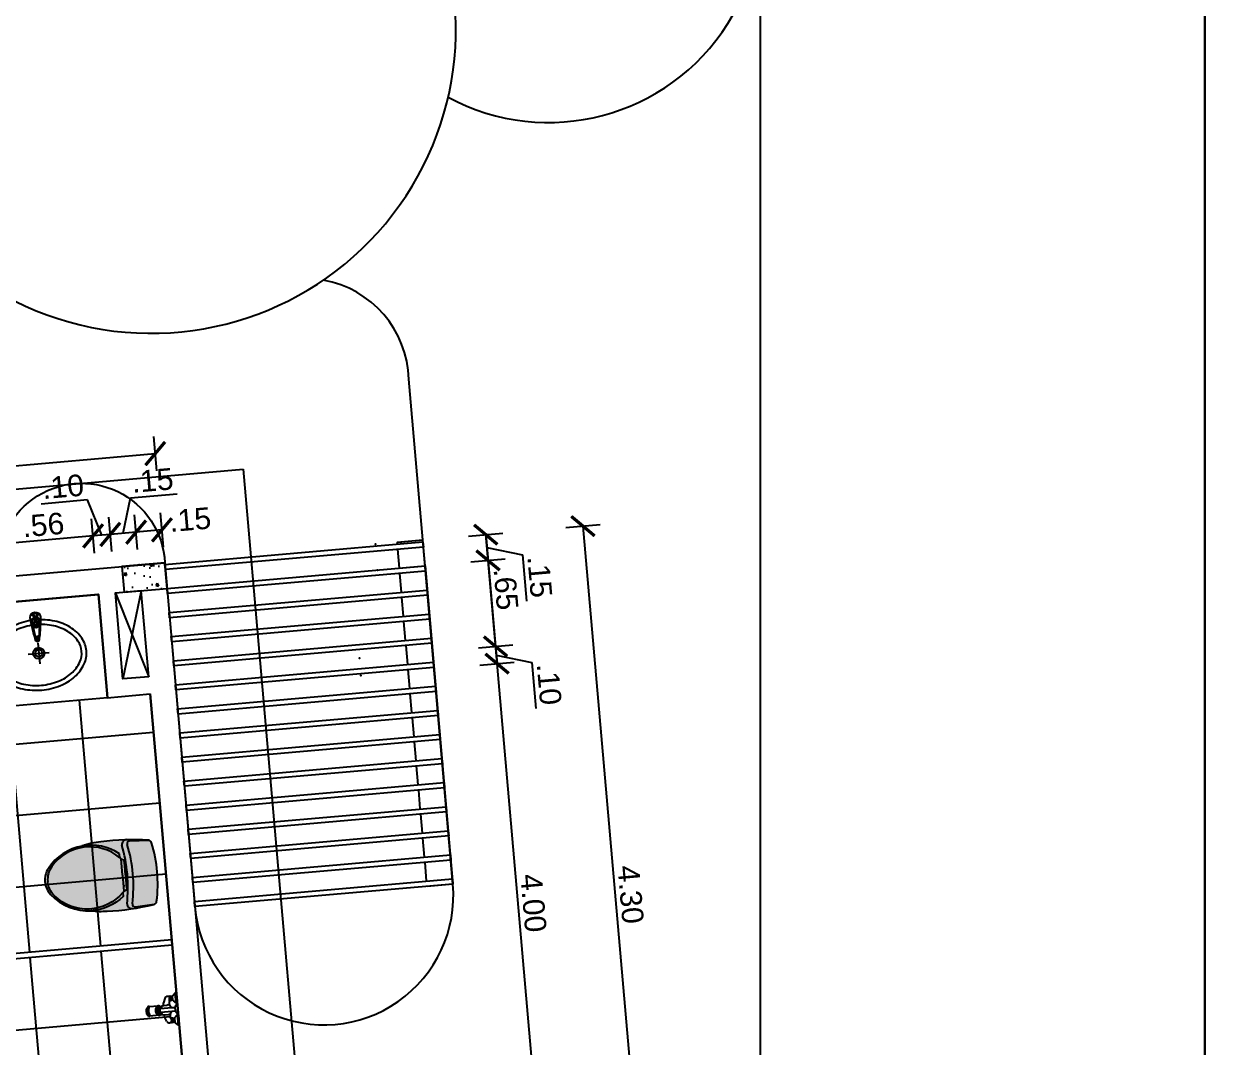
# Model space of a CAD drawing. Header units: metres. Extents: x 97 to 197, y 104 to 205.
# Drawn here: x 129.81 to 136.82, y 117.31 to 123.23 of the extents above; entities that cross this region are included whole.
import ezdxf
from ezdxf.enums import TextEntityAlignment as Align

# ---------------------------------------------------------------- set-up
doc = ezdxf.new("R2010")
doc.units = ezdxf.units.M
doc.linetypes.add('ACAD_ISO12W100', pattern=[21, 12, -3, 0, -3, 0, -3])
doc.layers.get('0').update_dxf_attribs({"plot": 0})
doc.layers.add('00-AUX2', color=30, linetype='Continuous', plot=False)
doc.layers.add('01-Defpoints', color=7, linetype='Continuous', plot=False)
for name, color, linetype in [('1-ALV_CORTE', 5, 'Continuous'), ('10-PROJ_SUP', 2, 'ACAD_ISO12W100'), ('11-ESQ_CORTE', 3, 'Continuous'), ('13-EST_PILARES', 6, 'Continuous'), ('15-COTAS', 14, 'Continuous'), ('18-HATCH', 1, 'Continuous'), ('3-LAYOUT', 2, 'Continuous'), ('4-SANIT.', 2, 'Continuous'), ('5-PISO', 1, 'Continuous'), ('7-PISO_INF', 253, 'Continuous')]:
    doc.layers.add(name, color=color, linetype=linetype)
doc.styles.get("Standard").update_dxf_attribs({"font": 'arial.ttf', "height": 2.5})
doc.dimstyles.new('COTA ANOTATIVA', dxfattribs={"dimtxt": 2.5, "dimasz": 2.5, "dimexe": 2, "dimexo": 1, "dimgap": 0.5, "dimtad": 1, "dimzin": 4, "dimdsep": 46, "dimtxsty": 'Standard', "dimblk": 'ARCHTICK', "dimcen": 1, "dimclrd": 256, "dimclre": 256, "dimclrt": 256, "dimazin": 0, "dimtfac": 1, "dimtofl": 0, "dimtmove": 1, "dimatfit": 3, "dimldrblk": 'DOT', "dimfxl": 2, "dimfxlon": 1, "dimtolj": 1, "dimtzin": 0, "dimarcsym": 0})

# ---------------------------------------------------------------- blocks, each defined once
blk = doc.blocks.new('C110P')
at = {"layer": '4-SANIT.', "true_color": 0xffffff}
h = blk.add_hatch(color=7, dxfattribs=at)
h.dxf.hatch_style = 1
h.paths.add_polyline_path([(-0.1707, -0.0181, 0.308729), (-0.1862, -0.0345, 0.053014), (-0.2014, -0.3092, 0.066319), (-0.1867, -0.4196, 0.205553), (-0.0744, -0.6264, 0.16845), (0.0018, -0.6528, 0.16845), (0.0779, -0.6264, 0.222238), (0.1914, -0.4006, 0.054676), (0.2014, -0.3092, 0.053014), (0.1862, -0.0345, 0.308729), (0.1707, -0.0181, 0.053002), (0, 0, 0.053002)])
at = {"layer": '4-SANIT.', "color": 18, "true_color": 0x000000}
for p, q in [((-0.1921, -0.1421), (-0.1862, -0.0345)), ((0.1909, -0.1421), (0.185, -0.0345)), ((-0.0933, -0.2014), (-0.0842, -0.1846)), ((-0.0842, -0.1846), (-0.0842, -0.1774)), ((-0.0514, -0.1846), (-0.0842, -0.1846)), ((-0.0514, -0.1749), (-0.0514, -0.1846)), ((0.0011, -0.1846), (-0.0514, -0.1846)), ((0.0011, -0.1846), (0.0537, -0.1846)), ((0.0537, -0.1751), (0.0537, -0.1846)), ((0.0537, -0.1846), (0.0865, -0.1846)), ((0.0865, -0.1846), (0.0865, -0.1778)), ((0.0956, -0.2014), (0.0865, -0.1846))]:
    blk.add_line(p, q, dxfattribs=at)
at = {"layer": '4-SANIT.'}
blk.add_lwpolyline([(0, 0, 0.053002), (-0.1707, -0.0181, 0.308729), (-0.1862, -0.0345, 0.053014), (-0.2014, -0.3092, 0.066319), (-0.1867, -0.4196, 0.205553), (-0.0744, -0.6264, 0.16845), (0.0018, -0.6528, 0.16845), (0.0779, -0.6264, 0.222238), (0.1914, -0.4006, 0.054676), (0.2014, -0.3092, 0.053014), (0.1862, -0.0345, 0.308729), (0.1707, -0.0181, 0.053002)], format="xyb", close=True, dxfattribs=at)
at = {"layer": '4-SANIT.', "color": 18, "true_color": 0x000000}
for points in [[(-0.123, -0.2082, 0.194406), (-0.1873, -0.4223, 0.16845)], [(-0.1003, -0.2082, 0.434217), (-0.0842, -0.6054, 0.182634), (0.0011, -0.6365, 2.693815)], [(-0.1003, -0.2082), (-0.123, -0.2082, 0.416606)], [(-0.0933, -0.2014, 0.008985), (-0.1003, -0.2082, 0.182634)], [(0.0011, -0.2014), (-0.0933, -0.2014, 0.008985)], [(0.0011, -0.2014), (0.0956, -0.2014, -0.444938)], [(0.1026, -0.2082, -0.434217), (0.0865, -0.6054, -0.182634), (0.0011, -0.6365, -2.693815)], [(0.0956, -0.2014, -0.008985), (0.1026, -0.2082, -0.182634)], [(0.1026, -0.2082), (0.1253, -0.2082, -0.416606)], [(0.1253, -0.2082, -0.177898), (0.1908, -0.4033, -0.16845)]]:
    blk.add_lwpolyline(points, format="xyb", dxfattribs=at)
for centre, radius, start, end in [((-0.1708, -0.1603), 0.03, 176.13271, 270), ((-0.1762, -0.1439), 0.016, 173.70924, 282.08846), ((-0.0006, -0.9638), 0.8225, 90, 102.08846), ((-0.0006, -1.0484), 0.875, 90, 101.26222), ((-0.0006, -0.9638), 0.8225, 77.91154, 90), ((-0.0006, -1.0484), 0.875, 78.73778, 90), ((0.1696, -0.1603), 0.03, 270, 3.86729), ((0.175, -0.1439), 0.016, 257.91154, 6.29076)]:
    blk.add_arc(centre, radius, start, end, dxfattribs=at)
at = {"layer": '4-SANIT.', "color": 18, "linetype": 'ByBlock', "true_color": 0x000000}
blk.add_point((0.0644, -0.1979), dxfattribs=at)
at = {"layer": '4-SANIT.', "flags": 3}
blk.add_attdef('SERIAL', text='', height=0.0233, dxfattribs=at).set_placement((0.0184, -0.3513), align=Align.TOP_CENTER)
blk = doc.blocks.new('basin')
at = {"layer": '4-SANIT.'}
for p, q in [((-0.0609, 0), (0.0609, 0)), ((0, 0.0609), (0, -0.0609))]:
    blk.add_line(p, q, dxfattribs=at)
at = {"layer": '4-SANIT.', "color": 7}
for points in [[(-0.0133, 0.0854), (-0.0153, 0.0974, -0.090943), (-0.0173, 0.1037), (-0.0233, 0.1453), (-0.0283, 0.1783), (-0.0315, 0.2097, -0.413838), (-0.0013, 0.2392, -0.413838), (0.0289, 0.2097), (0.0257, 0.1783), (0.0207, 0.1453), (0.0147, 0.1037, -0.090943), (0.0127, 0.0974), (0.0107, 0.0854, -0.482882)], [(0.0257, 0.1783, 0.462811), (-0.0013, 0.2093, 0.462811), (-0.0283, 0.1783)], [(-0.0153, 0.0974, 0.245866), (-0.0013, 0.0877, 0.245866), (0.0127, 0.0974)], [(0.0107, 0.0854), (0.0097, 0.0779, -0.409667), (-0.0013, 0.0679, -0.409667), (-0.0123, 0.0779), (-0.0133, 0.0854)]]:
    blk.add_lwpolyline(points, format="xyb", dxfattribs=at)
at = {"layer": '4-SANIT.'}
blk.add_lwpolyline([(-0.0013, 0.1938, 0.073945), (-0.1109, 0.1775, 0.084725), (-0.1975, 0.1341, 0.106354), (-0.2592, 0.0645, 0.12912), (-0.2788, -0.01, 0.12912), (-0.2592, -0.0844, 0.106354), (-0.1975, -0.154, 0.084725), (-0.1109, -0.1974, 0.073945), (-0.0013, -0.2137, 0.073945), (0.1083, -0.1974, 0.084725), (0.1949, -0.154, 0.106354), (0.2566, -0.0844, 0.12912), (0.2762, -0.01, 0.12912), (0.2566, 0.0645, 0.106354), (0.1949, 0.1341, 0.084725), (0.1083, 0.1775, 0.073945)], format="xyb", close=True, dxfattribs=at)
at = {"layer": '4-SANIT.', "color": 7}
blk.add_lwpolyline([(-0.0013, 0.1659, 0.073945), (-0.1028, 0.1508, 0.084725), (-0.181, 0.1116, 0.106354), (-0.2349, 0.0508, 0.12912), (-0.2509, -0.01, 0.12912), (-0.2349, -0.0707, 0.106354), (-0.181, -0.1315, 0.084725), (-0.1028, -0.1707, 0.073945), (-0.0013, -0.1858, 0.073945), (0.1002, -0.1707, 0.084725), (0.1784, -0.1315, 0.106354), (0.2323, -0.0707, 0.12912), (0.2483, -0.01, 0.12912), (0.2323, 0.0508, 0.106354), (0.1784, 0.1116, 0.084725), (0.1002, 0.1508, 0.073945)], format="xyb", close=True, dxfattribs=at)
at = {"layer": '4-SANIT.'}
for points in [[(-0.0233, 0.1803, -0.414214), (-0.0013, 0.2013, -0.685598)], [(-0.0233, 0.1803), (-0.0133, 0.1067, 0.389882), (-0.0013, 0.0967, 1.391857)], [(0.0207, 0.1803, 0.414214), (-0.0013, 0.2013, 0.685598)], [(0.0207, 0.1803), (0.0107, 0.1067, -0.389882), (-0.0013, 0.0967, -1.391857)], [(0.0107, 0.0854, -0.389882), (-0.0013, 0.0754, -0.230616), (-0.0106, 0.0794, -0.146126), (-0.0133, 0.0854)]]:
    blk.add_lwpolyline(points, format="xyb", dxfattribs=at)
for centre, radius in [((-0.0013, 0.2238), 0.0143), ((-0.0013, 0.2238), 0.0089), ((-0.0013, 0.1673), 0.019), ((-0.0013, 0.1673), 0.012), ((0, 0), 0.0327), ((0, 0), 0.0212)]:
    blk.add_circle(centre, radius, dxfattribs=at)
blk = doc.blocks.new('TS331AP')
at = {"layer": '4-SANIT.'}
for p, q in [((-0.0931, 0), (-0.0931, -0.0061)), ((-0.0338, 0), (-0.0931, 0)), ((0.0261, 0), (-0.0261, 0)), ((0.0338, 0), (0.0931, 0)), ((0.0931, 0), (0.0931, -0.0061)), ((-0.034, -0.0068), (-0.0929, -0.0068)), ((-0.0926, -0.0073), (-0.0775, -0.0232)), ((-0.077, -0.0436), (-0.0713, -0.0436)), ((-0.0753, -0.033), (-0.0766, -0.0337)), ((-0.0766, -0.0337), (-0.0766, -0.0424)), ((-0.0753, -0.0432), (-0.0766, -0.0424)), ((-0.0746, -0.0237), (-0.0763, -0.0237)), ((-0.0746, -0.033), (-0.0753, -0.033)), ((-0.0713, -0.0432), (-0.0753, -0.0432)), ((-0.0746, -0.0237), (-0.0746, -0.033)), ((-0.0737, -0.0237), (-0.0737, -0.033)), ((-0.0556, -0.0432), (-0.0713, -0.0432)), ((-0.0713, -0.0432), (-0.0713, -0.0436)), ((-0.0707, -0.0337), (-0.0707, -0.0424)), ((-0.0707, -0.0337), (-0.0685, -0.0337)), ((-0.0707, -0.0424), (-0.0685, -0.0424)), ((-0.0685, -0.0337), (-0.0685, -0.0424)), ((-0.067, -0.0692), (-0.0423, -0.0803)), ((-0.0584, -0.0337), (-0.0584, -0.0424)), ((-0.0584, -0.0337), (-0.0563, -0.0337)), ((-0.0584, -0.0424), (-0.0563, -0.0424)), ((-0.0563, -0.0337), (-0.0563, -0.0424)), ((-0.0556, -0.0432), (-0.0556, -0.0436)), ((-0.0516, -0.0432), (-0.0556, -0.0432)), ((-0.0556, -0.0436), (-0.0499, -0.0436)), ((-0.0533, -0.0237), (-0.0533, -0.033)), ((-0.0523, -0.0237), (-0.0523, -0.033)), ((-0.0506, -0.0237), (-0.0523, -0.0237)), ((-0.0516, -0.033), (-0.0523, -0.033)), ((-0.0516, -0.033), (-0.0503, -0.0337)), ((-0.0516, -0.0432), (-0.0503, -0.0424)), ((-0.0503, -0.0337), (-0.0503, -0.0424)), ((-0.0499, -0.0436), (-0.0499, -0.0436)), ((-0.0499, -0.0436), (-0.0499, -0.044)), ((-0.0494, -0.0232), (-0.0343, -0.0073)), ((-0.0338, 0), (-0.0338, -0.0061)), ((-0.0102, -0.0351), (-0.0102, -0.0152)), ((0.0102, -0.0351), (0.0102, -0.0152)), ((0.0338, 0), (0.0338, -0.0061)), ((0.034, -0.0068), (0.0929, -0.0068)), ((0.0494, -0.0232), (0.0343, -0.0073)), ((0.067, -0.0692), (0.0423, -0.0803)), ((0.0499, -0.0436), (0.0499, -0.0436)), ((0.0499, -0.0436), (0.0556, -0.0436)), ((0.0516, -0.033), (0.0503, -0.0337)), ((0.0503, -0.0337), (0.0503, -0.0424)), ((0.0516, -0.0432), (0.0503, -0.0424)), ((0.0506, -0.0237), (0.0523, -0.0237)), ((0.0516, -0.033), (0.0523, -0.033)), ((0.0516, -0.0432), (0.0556, -0.0432)), ((0.0523, -0.0237), (0.0523, -0.033)), ((0.0533, -0.0237), (0.0533, -0.033)), ((0.0556, -0.0432), (0.0713, -0.0432)), ((0.0556, -0.0432), (0.0556, -0.0436)), ((0.0584, -0.0337), (0.0563, -0.0337)), ((0.0563, -0.0337), (0.0563, -0.0424)), ((0.0584, -0.0424), (0.0563, -0.0424)), ((0.0584, -0.0337), (0.0584, -0.0424)), ((0.0707, -0.0337), (0.0685, -0.0337)), ((0.0685, -0.0337), (0.0685, -0.0424)), ((0.0707, -0.0424), (0.0685, -0.0424)), ((0.0707, -0.0337), (0.0707, -0.0424)), ((0.0713, -0.0432), (0.0753, -0.0432)), ((0.0713, -0.0432), (0.0713, -0.0436)), ((0.0713, -0.0436), (0.077, -0.0436)), ((0.0737, -0.0237), (0.0737, -0.033)), ((0.0746, -0.0237), (0.0763, -0.0237)), ((0.0746, -0.0237), (0.0746, -0.033)), ((0.0746, -0.033), (0.0753, -0.033)), ((0.0753, -0.033), (0.0766, -0.0337)), ((0.0753, -0.0432), (0.0766, -0.0424)), ((0.0766, -0.0337), (0.0766, -0.0424)), ((0.0926, -0.0073), (0.0775, -0.0232)), ((-0.0274, -0.0803), (-0.0423, -0.0803)), ((-0.0284, -0.1645), (-0.0269, -0.1118)), ((0.0269, -0.1118), (0.0284, -0.1645)), ((0.0423, -0.0803), (0.0274, -0.0803)), ((-0.0206, -0.1604), (-0.0214, -0.1722)), ((-0.0139, -0.1635), (-0.0129, -0.1766)), ((-0.0033, -0.1652), (-0.0043, -0.1785)), ((0.0037, -0.1652), (0.0047, -0.1784)), ((0.0124, -0.1635), (0.0114, -0.1766)), ((0.0192, -0.1604), (0.0199, -0.1722))]:
    blk.add_line(p, q, dxfattribs=at)
at = {"layer": '4-SANIT.', "color": 7}
for p, q in [((-0.0261, -0.0019), (-0.0261, 0)), ((0.0261, -0.0019), (0.0261, 0)), ((-0.0523, -0.0237), (-0.0746, -0.0237)), ((-0.0523, -0.033), (-0.0746, -0.033)), ((-0.0713, -0.0436), (-0.0556, -0.0436)), ((0.0104, -0.0152), (-0.0104, -0.0152)), ((-0.0102, -0.0994), (-0.0102, -0.0351)), ((0.0102, -0.0994), (0.0102, -0.0351)), ((0.0523, -0.0237), (0.0746, -0.0237)), ((0.0523, -0.033), (0.0746, -0.033)), ((0.0556, -0.0436), (0.0713, -0.0436)), ((-0.019, -0.1004), (-0.019, -0.1104)), ((0.019, -0.1004), (0.019, -0.1104))]:
    blk.add_line(p, q, dxfattribs=at)
at = {"layer": '4-SANIT.', "linetype": 'Continuous'}
for p, q in [((-0.077, -0.0436), (-0.077, -0.0538)), ((0.077, -0.0436), (0.077, -0.0538))]:
    blk.add_line(p, q, dxfattribs=at)
at = {"layer": '4-SANIT.'}
for points in [[(-0.0274, -0.0803), (-0.0274, -0.0592, -0.055431)], [(0.0274, -0.0803), (0.0274, -0.0592, 0.055431)], [(-0.0228, -0.1023, 0.045065), (-0.025, -0.1052, 0.138393), (-0.0269, -0.1118, 0.138393)], [(-0.0104, -0.0902, 0.011883), (-0.0111, -0.0906, 0.107008), (-0.0146, -0.0943, 0.137127), (-0.0157, -0.0982, 0.137127), (-0.0146, -0.102, 0.107008), (-0.0111, -0.1058, 0.081063), (-0.0062, -0.108, 0.069042), (0, -0.1089, 0.069042), (0.0062, -0.108, 0.081063), (0.0111, -0.1058, 0.107008), (0.0146, -0.102, 0.137127), (0.0157, -0.0982, 0.137127), (0.0146, -0.0943, 0.107008), (0.0111, -0.0906, 0.011883), (0.0104, -0.0902, 0.069042)], [(0.0269, -0.1118, 0.138393), (0.025, -0.1052, 0.045065), (0.0228, -0.1023, 0.001727)], [(-0.0284, -0.1645, 0.13711), (-0.0265, -0.1715, 0.107008), (-0.0201, -0.1783, 0.081071), (-0.0113, -0.1824, 0.069052), (0, -0.184, 0.069052), (0.0113, -0.1825, 0.081071), (0.0201, -0.1784, 0.107008), (0.0265, -0.1717, 0.134397), (0.0284, -0.1645, 0.13711)], [(-0.0214, -0.1722, 0.062393), (-0.0142, -0.1763, 0.004199), (-0.0129, -0.1766, 0.026826)], [(-0.0043, -0.1785, 0.019373), (-0.0002, -0.1786, 0.026088), (0.0047, -0.1784, 0.070474)], [(0.0199, -0.1722, -0.062393), (0.0128, -0.1763, -0.004199), (0.0114, -0.1766, -0.026826)]]:
    blk.add_lwpolyline(points, format="xyb", dxfattribs=at)
for points in [[(-0.0228, -0.1023), (-0.0274, -0.0803)], [(0.0228, -0.1023), (0.0274, -0.0803)]]:
    blk.add_lwpolyline(points, dxfattribs=at)
at = {"layer": '4-SANIT.', "color": 7}
for points in [[(-0.0269, -0.1118, 0.138393), (-0.025, -0.1183, 0.107066), (-0.019, -0.1246, 0.080489), (-0.0107, -0.1285, 0.06831), (0, -0.1299, 0.06831), (0.0107, -0.1285, 0.080489), (0.019, -0.1246, 0.107066), (0.025, -0.1183, 0.138393), (0.0269, -0.1118, 0.138393)], [(-0.0188, -0.0988, 0.001727), (-0.019, -0.0989, 0.061703), (-0.0228, -0.1023, 0.138393)], [(-0.0104, -0.0891, 0.04342), (-0.0134, -0.0909, 0.106756), (-0.0177, -0.0955, 0.133256), (-0.019, -0.1004, 0.133256), (-0.0177, -0.1052, 0.106756), (-0.0134, -0.1099, 0.082828), (-0.0075, -0.1127, 0.071352), (0, -0.1138, 0.071352), (0.0075, -0.1127, 0.082828), (0.0134, -0.1099, 0.106756), (0.0177, -0.1052, 0.133256), (0.019, -0.1004, 0.133256)], [(-0.019, -0.1104, 0.133256), (-0.0177, -0.1153, 0.106756), (-0.0134, -0.1199, 0.082828), (-0.0075, -0.1228, 0.071352), (0, -0.1238, 0.071352), (0.0075, -0.1228, 0.082828), (0.0134, -0.1199, 0.106756), (0.0177, -0.1153, 0.133256), (0.019, -0.1104, 0.133256)], [(-0.0104, -0.098, 0.133256), (-0.0097, -0.1007, 0.106756), (-0.0074, -0.1032, 0.082828), (-0.0041, -0.1048, 0.071352), (0, -0.1054, 0.071352), (0.0041, -0.1048, 0.082828), (0.0074, -0.1032, 0.106756), (0.0097, -0.1007, 0.133256), (0.0104, -0.098, 0.133256)], [(0.019, -0.1004, 0.133256), (0.0177, -0.0955, 0.106756), (0.0134, -0.0909, 0.04342), (0.0104, -0.0891, 0.071352)], [(0.0228, -0.1023, 0.061703), (0.019, -0.0989, 0.001727), (0.0188, -0.0988, 0.06831)]]:
    blk.add_lwpolyline(points, format="xyb", dxfattribs=at)
at = {"layer": '4-SANIT.'}
for centre, radius, start, end in [((-0.0914, -0.0061), 0.00169, 180, 223.5312), ((-0.0763, -0.022), 0.00169, 223.5312, 270), ((-0.0601, -0.0538), 0.0169, 180, 245.87902), ((-0.0736, -0.0394), 0.00635, 62.20423, 117.79577), ((-0.0736, -0.0368), 0.00635, 242.20423, 297.79577), ((-0.0635, -0.051), 0.018, 73.57358, 106.42642), ((-0.0635, -0.0252), 0.018, 253.57358, 286.42642), ((-0.0533, -0.0394), 0.00635, 62.20423, 117.79577), ((-0.0533, -0.0368), 0.00635, 242.20423, 297.79577), ((-0.0506, -0.022), 0.00169, 270, 316.4688), ((-0.0354, -0.0227), 0.0254, 235.14553, 320.81373), ((-0.0443, -0.0436), 0.00567, 180, 247.01993), ((-0.0355, -0.0061), 0.00169, 316.4688, 0), ((-0.011, -0.0564), 0.0166, 116.35251, 189.44336), ((-0.014, -0.0019), 0.012, 180, 247.93946), ((-0.0086, 0.0085), 0.0237, 245.21447, 265.61689), ((0, -0.0516), 0.0203, 125.63471, 140.81373), ((0.0086, 0.0085), 0.0237, 274.38311, 294.78553), ((0, -0.0516), 0.0203, 39.18627, 54.36529), ((0.0354, -0.0227), 0.0254, 219.18627, 304.85447), ((0.011, -0.0564), 0.0166, 350.55664, 63.64749), ((0.014, -0.0019), 0.012, 292.06054, 360), ((0.0355, -0.0061), 0.00169, 180, 223.5312), ((0.0443, -0.0436), 0.00567, 292.98007, 0), ((0.0506, -0.022), 0.00169, 223.5312, 270), ((0.0533, -0.0394), 0.00635, 62.20423, 117.79577), ((0.0533, -0.0368), 0.00635, 242.20423, 297.79577), ((0.0635, -0.051), 0.018, 73.57358, 106.42642), ((0.0635, -0.0252), 0.018, 253.57358, 286.42642), ((0.0601, -0.0538), 0.0169, 294.12098, 360), ((0.0736, -0.0394), 0.00635, 62.20423, 117.79577), ((0.0736, -0.0368), 0.00635, 242.20423, 297.79577), ((0.0763, -0.022), 0.00169, 270, 316.4688), ((0.0914, -0.0061), 0.00169, 316.4688, 0)]:
    blk.add_arc(centre, radius, start, end, dxfattribs=at)
at = {"layer": '4-SANIT.', "color": 7}
for start, end in [(120.28466, 125.63471), (54.36529, 59.71534)]:
    blk.add_arc((0, -0.0516), 0.0203, start, end, dxfattribs=at)
at = {"layer": '4-SANIT.'}
blk.add_point((0, 0), dxfattribs=at)
at = {"layer": '4-SANIT.', "flags": 3}
blk.add_attdef('SERIAL', text='', height=0.0208, dxfattribs=at).set_placement((0.0142, 0.0418), align=Align.TOP_CENTER)
blk = doc.blocks.new('_ArchTick')
at = {"color": 0, "linetype": 'ByBlock', "const_width": 0.15}
blk.add_lwpolyline([(-0.5, -0.5), (0.5, 0.5)], dxfattribs=at)
blk = doc.blocks.new('*D124')
at = {"layer": '01-Defpoints', "color": 0, "transparency": 16777216}
for p in [(131.9947, 120.2344), (133.4222, 116.0429), (132.3694, 115.9508)]:
    blk.add_point(p, dxfattribs=at)
at = {"layer": '15-COTAS', "lineweight": -2, "transparency": 16777216}
for p, q in [((132.9478, 120.3178), (133.1471, 120.3353)), ((133.0474, 120.3266), (133.4222, 116.0429)), ((133.3226, 116.0342), (133.5218, 116.0516))]:
    blk.add_line(p, q, dxfattribs=at)
at = {"layer": '15-COTAS', "lineweight": -2, "transparency": 16777216, "xscale": 0.125, "yscale": 0.125, "zscale": 0.125}
for p, rotation in [((133.0474, 120.3266), 94.99999999999994), ((133.4222, 116.0429), 274.9999999999999)]:
    blk.add_blockref('_ArchTick', p, dxfattribs=dict(at, rotation=rotation))
at = {"layer": '15-COTAS', "transparency": 16777216, "insert": (133.3234, 118.1925), "char_height": 0.125, "attachment_point": 5, "rotation": 275}
blk.add_mtext('\\A1;4.30', dxfattribs=at)
blk = doc.blocks.new('_Dot')
at = {"color": 0, "linetype": 'ByBlock', "lineweight": -2}
blk.add_line((-0.5, 0), (-1, 0), dxfattribs=at)
at = {"color": 0, "linetype": 'ByBlock', "const_width": 0.5}
blk.add_lwpolyline([(-0.25, 0, 1), (0.25, 0, 1)], format="xyb", close=True, dxfattribs=at)
blk = doc.blocks.new('*D126')
at = {"layer": '01-Defpoints', "color": 0, "transparency": 16777216}
for p in [(132.4975, 120.1279), (131.8583, 120.0719), (132.2069, 116.0872)]:
    blk.add_point(p, dxfattribs=at)
at = {"layer": '15-COTAS', "lineweight": -2, "transparency": 16777216}
for p, q in [((132.3979, 120.1192), (132.5971, 120.1366)), ((132.8461, 116.1431), (132.4975, 120.1279)), ((132.7465, 116.1344), (132.9457, 116.1518))]:
    blk.add_line(p, q, dxfattribs=at)
at = {"layer": '15-COTAS', "lineweight": -2, "transparency": 16777216, "xscale": 0.125, "yscale": 0.125, "zscale": 0.125}
for p, rotation in [((132.4975, 120.1279), 95.00000000000217), ((132.8461, 116.1431), 275.0000000000022)]:
    blk.add_blockref('_ArchTick', p, dxfattribs=dict(at, rotation=rotation))
at = {"layer": '15-COTAS', "transparency": 16777216, "insert": (132.7603, 118.1432), "char_height": 0.125, "attachment_point": 5, "rotation": 275}
blk.add_mtext('\\A1;4.00', dxfattribs=at)
blk = doc.blocks.new('*D127')
at = {"layer": '01-Defpoints', "color": 0, "transparency": 16777216}
for p in [(132.4844, 120.2773), (131.8452, 120.2214), (131.8583, 120.0719)]:
    blk.add_point(p, dxfattribs=at)
at = {"layer": '15-COTAS', "lineweight": -2, "transparency": 16777216}
for p, q in [((132.3848, 120.2686), (132.584, 120.286)), ((132.4975, 120.1279), (132.4844, 120.2773)), ((132.4909, 120.2026), (132.6968, 120.16)), ((132.3979, 120.1192), (132.5971, 120.1366)), ((132.6968, 120.16), (132.7203, 119.8911))]:
    blk.add_line(p, q, dxfattribs=at)
at = {"layer": '15-COTAS', "lineweight": -2, "transparency": 16777216, "xscale": 0.125, "yscale": 0.125, "zscale": 0.125}
for p, rotation in [((132.4844, 120.2773), 95.00000000000217), ((132.4975, 120.1279), 275.0000000000022)]:
    blk.add_blockref('_ArchTick', p, dxfattribs=dict(at, rotation=rotation))
at = {"layer": '15-COTAS', "transparency": 16777216, "insert": (132.797, 120.0333), "char_height": 0.125, "attachment_point": 5, "rotation": 275}
blk.add_mtext('\\A1;.15', dxfattribs=at)
blk = doc.blocks.new('*D128')
at = {"layer": '01-Defpoints', "color": 0, "transparency": 16777216}
for p in [(131.8452, 120.2214), (132.541, 119.6298), (131.7524, 119.5608)]:
    blk.add_point(p, dxfattribs=at)
at = {"layer": '15-COTAS', "lineweight": -2, "transparency": 16777216}
for p, q in [((132.3848, 120.2686), (132.584, 120.286)), ((132.4844, 120.2773), (132.541, 119.6298)), ((132.4414, 119.6211), (132.6407, 119.6385))]:
    blk.add_line(p, q, dxfattribs=at)
at = {"layer": '15-COTAS', "lineweight": -2, "transparency": 16777216, "xscale": 0.125, "yscale": 0.125, "zscale": 0.125}
for p, rotation in [((132.4844, 120.2773), 95.00000000000217), ((132.541, 119.6298), 275.0000000000022)]:
    blk.add_blockref('_ArchTick', p, dxfattribs=dict(at, rotation=rotation))
at = {"layer": '15-COTAS', "transparency": 16777216, "insert": (132.6012, 119.9613), "char_height": 0.125, "attachment_point": 5, "rotation": 275}
blk.add_mtext('\\A1;.65', dxfattribs=at)
blk = doc.blocks.new('*D129')
at = {"layer": '01-Defpoints', "color": 0, "transparency": 16777216}
for p in [(131.7524, 119.5608), (132.5498, 119.5301), (131.7612, 119.4612)]:
    blk.add_point(p, dxfattribs=at)
at = {"layer": '15-COTAS', "lineweight": -2, "transparency": 16777216}
for p, q in [((132.4414, 119.6211), (132.6407, 119.6385)), ((132.541, 119.6298), (132.5498, 119.5301)), ((132.5454, 119.58), (132.7512, 119.5373)), ((132.4501, 119.5214), (132.6494, 119.5389)), ((132.7512, 119.5373), (132.7746, 119.2698))]:
    blk.add_line(p, q, dxfattribs=at)
at = {"layer": '15-COTAS', "lineweight": -2, "transparency": 16777216, "xscale": 0.125, "yscale": 0.125, "zscale": 0.125}
for p, rotation in [((132.541, 119.6298), 95.00000000000217), ((132.5498, 119.5301), 275.0000000000022)]:
    blk.add_blockref('_ArchTick', p, dxfattribs=dict(at, rotation=rotation))
at = {"layer": '15-COTAS', "transparency": 16777216, "insert": (132.8514, 119.4113), "char_height": 0.125, "attachment_point": 5, "rotation": 275}
blk.add_mtext('\\A1;.10', dxfattribs=at)
blk = doc.blocks.new('*D130')
at = {"layer": '01-Defpoints', "color": 0, "transparency": 16777216}
for p in [(130.5702, 120.7468), (130.6255, 120.1147), (128.0958, 119.8933)]:
    blk.add_point(p, dxfattribs=at)
at = {"layer": '15-COTAS', "lineweight": -2, "transparency": 16777216}
for p, q in [((130.5789, 120.6471), (130.5615, 120.8464)), ((128.0405, 120.5254), (130.5702, 120.7468)), ((128.0492, 120.4258), (128.0318, 120.6251))]:
    blk.add_line(p, q, dxfattribs=at)
at = {"layer": '15-COTAS', "lineweight": -2, "transparency": 16777216, "xscale": 0.125, "yscale": 0.125, "zscale": 0.125}
for p, rotation in [((130.5702, 120.7468), 5.000000000000096), ((128.0405, 120.5254), 185.0000000000001)]:
    blk.add_blockref('_ArchTick', p, dxfattribs=dict(at, rotation=rotation))
at = {"layer": '15-COTAS', "transparency": 16777216, "insert": (129.2976, 120.7246), "char_height": 0.125, "attachment_point": 5, "rotation": 5}
blk.add_mtext('\\A1;2.54', dxfattribs=at)
blk = doc.blocks.new('*D131')
at = {"layer": '01-Defpoints', "color": 0, "transparency": 16777216}
for p in [(130.4594, 120.2916), (130.6255, 120.1147), (130.4761, 120.1016)]:
    blk.add_point(p, dxfattribs=at)
at = {"layer": '15-COTAS', "lineweight": -2, "transparency": 16777216}
for p, q in [((130.4682, 120.192), (130.4507, 120.3912)), ((130.6176, 120.205), (130.6002, 120.4043)), ((130.6089, 120.3047), (130.4594, 120.2916))]:
    blk.add_line(p, q, dxfattribs=at)
at = {"layer": '15-COTAS', "lineweight": -2, "transparency": 16777216, "xscale": 0.125, "yscale": 0.125, "zscale": 0.125}
for p, rotation in [((130.4594, 120.2916), 184.9999999999967), ((130.6089, 120.3047), 4.999999999996705)]:
    blk.add_blockref('_ArchTick', p, dxfattribs=dict(at, rotation=rotation))
at = {"layer": '15-COTAS', "transparency": 16777216, "insert": (130.7722, 120.364), "char_height": 0.125, "attachment_point": 5, "rotation": 5}
blk.add_mtext('\\A1;.15', dxfattribs=at)
blk = doc.blocks.new('*D132')
at = {"layer": '01-Defpoints', "color": 0, "transparency": 16777216}
for p in [(130.31, 120.2785), (130.4761, 120.1016), (130.3397, 119.9391)]:
    blk.add_point(p, dxfattribs=at)
at = {"layer": '15-COTAS', "lineweight": -2, "transparency": 16777216}
for p, q in [((130.3847, 120.285), (130.4273, 120.4909)), ((130.4273, 120.4909), (130.6962, 120.5144)), ((130.4682, 120.192), (130.4507, 120.3912)), ((130.3187, 120.1789), (130.3013, 120.3781)), ((130.4594, 120.2916), (130.31, 120.2785))]:
    blk.add_line(p, q, dxfattribs=at)
at = {"layer": '15-COTAS', "lineweight": -2, "transparency": 16777216, "xscale": 0.125, "yscale": 0.125, "zscale": 0.125}
for p, rotation in [((130.31, 120.2785), 184.9999999999968), ((130.4594, 120.2916), 4.999999999996785)]:
    blk.add_blockref('_ArchTick', p, dxfattribs=dict(at, rotation=rotation))
at = {"layer": '15-COTAS', "transparency": 16777216, "insert": (130.554, 120.5911), "char_height": 0.125, "attachment_point": 5, "rotation": 5}
blk.add_mtext('\\A1;.15', dxfattribs=at)
blk = doc.blocks.new('*D133')
at = {"layer": '01-Defpoints', "color": 0, "transparency": 16777216}
for p in [(130.2104, 120.2698), (130.2401, 119.9304), (130.3397, 119.9391)]:
    blk.add_point(p, dxfattribs=at)
at = {"layer": '15-COTAS', "lineweight": -2, "transparency": 16777216}
for p, q in [((130.1776, 120.478), (129.9101, 120.4546)), ((130.2602, 120.2742), (130.1776, 120.478)), ((130.2191, 120.1702), (130.2017, 120.3694)), ((130.3187, 120.1789), (130.3013, 120.3781)), ((130.31, 120.2785), (130.2104, 120.2698))]:
    blk.add_line(p, q, dxfattribs=at)
at = {"layer": '15-COTAS', "lineweight": -2, "transparency": 16777216, "xscale": 0.125, "yscale": 0.125, "zscale": 0.125}
for p, rotation in [((130.2104, 120.2698), 184.9999999999968), ((130.31, 120.2785), 4.999999999996785)]:
    blk.add_blockref('_ArchTick', p, dxfattribs=dict(at, rotation=rotation))
at = {"layer": '15-COTAS', "transparency": 16777216, "insert": (130.0361, 120.5548), "char_height": 0.125, "attachment_point": 5, "rotation": 5}
blk.add_mtext('\\A1;.10', dxfattribs=at)
blk = doc.blocks.new('*D134')
at = {"layer": '01-Defpoints', "color": 0, "transparency": 16777216}
for p in [(129.6482, 120.2206), (130.2401, 119.9304), (129.6779, 119.8812)]:
    blk.add_point(p, dxfattribs=at)
at = {"layer": '15-COTAS', "lineweight": -2, "transparency": 16777216}
for p, q in [((129.6569, 120.121), (129.6395, 120.3202)), ((130.2191, 120.1702), (130.2017, 120.3694)), ((130.2104, 120.2698), (129.6482, 120.2206))]:
    blk.add_line(p, q, dxfattribs=at)
at = {"layer": '15-COTAS', "lineweight": -2, "transparency": 16777216, "xscale": 0.125, "yscale": 0.125, "zscale": 0.125}
for p, rotation in [((130.2104, 120.2698), 4.999999999996785), ((129.6482, 120.2206), 184.9999999999968)]:
    blk.add_blockref('_ArchTick', p, dxfattribs=dict(at, rotation=rotation))
at = {"layer": '15-COTAS', "transparency": 16777216, "insert": (129.9216, 120.3337), "char_height": 0.125, "attachment_point": 5, "rotation": 5}
blk.add_mtext('\\A1;.56', dxfattribs=at)

msp = doc.modelspace()

# ---------------------------------------------------------------- hatches: boundary and pattern name
at = {"layer": '18-HATCH'}
h = msp.add_hatch(dxfattribs=at)
h.set_pattern_fill('AR-CONC', color=256, scale=0.001)
h.set_pattern_definition([(320, (116.64973, 180.4618), (-0.0159391, -0.18218467), [0.01905, -0.20955]), (265, (116.64973, 180.4618), (0.19105685, 0.0352434), [0.01524, -0.1676406]), (10.45144, (116.6484, 180.44661), (0.17511775, -0.14694125), [0.01619, -0.17809024]), (316.1842, (116.70053, 180.4618), (-0.0420423, -0.27107904), [0.028575, -0.314325]), (6.63556, (116.69703, 180.4392), (0.2474261, -0.2374041), [0.024285, -0.2671356]), (261.18415, (116.70053, 180.4618), (0.2474261, -0.2374041), [0.02286, -0.2514597]), (291, (116.68783, 180.4364), (-0.1022652, -0.1516144), [0.01905, -0.20955]), (236, (116.68783, 180.4364), (0.18418797, -0.06180203), [0.01524, -0.16764]), (341.45144, (116.67931, 180.42376), (0.08192277, -0.2134164), [0.01619, -0.17808994]), (307.5, (116.64973, 180.461793), (0.08455504, -0.0030886), [0, -0.165608, 0, -0.17018, 0, -0.168275]), (277.5, (116.64973, 180.46179), (0.10018057, -0.06681966), [0, -0.097028, 0, -0.161798, 0, -0.064135]), (237.5, (116.64973, 180.518435), (-0.005728744, -0.135590595), [0, -0.0635, 0, -0.19812, 0, -0.26289]), (227.5, (116.64973, 180.54384), (0.0254265, -0.14812918), [0, -0.08255, 0, -0.131572, 0, -0.18669])])
h.paths.add_polyline_path([(130.6386, 119.9652), (130.6255, 120.1147), (130.3764, 120.0929), (130.3895, 119.9434), (130.4891, 119.9522)])
at = {"layer": '18-HATCH', "ltscale": 0.1}
h = msp.add_hatch(dxfattribs=at)
h.set_pattern_fill('NET', color=256, scale=0.13)
h.set_pattern_definition([(5, (130.7406, 117.0778), (-0.035974, 0.41118), []), (95, (130.7406, 117.0778), (-0.41118, -0.035974), [])])
h.paths.add_polyline_path([(129.1718, 117.7993), (130.666, 117.93), (130.5414, 119.3544), (130.2924, 119.3327), (128.8698, 119.2082), (127.9639, 119.7312), (127.885, 119.6837, -0.401712), (127.6544, 118.743), (127.6547, 118.7425), (127.6288, 118.7275), (127.2788, 119.3337), (127.1913, 119.2852), (128.5751, 116.8883), (130.7406, 117.0778), (130.7092, 117.4373), (130.7031, 117.4368, -0.192258), (130.7019, 117.4372), (130.6847, 117.4508, -0.205583), (130.6841, 117.452), (130.6839, 117.4536), (130.6747, 117.4528), (130.6747, 117.4522), (130.6741, 117.4508), (130.6655, 117.4501), (130.6646, 117.4513), (130.6643, 117.4553), (130.6638, 117.4552), (130.6643, 117.4496), (130.6542, 117.4487, -0.295639), (130.6379, 117.4573), (130.6248, 117.4809), (130.6235, 117.4958), (130.6012, 117.4984, -0.045065), (130.5984, 117.4959, -0.138393), (130.592, 117.4935), (130.5397, 117.4874, -0.134397), (130.5323, 117.4887, -0.107008), (130.5251, 117.4945, -0.081071), (130.5203, 117.5029, -0.069052), (130.5177, 117.5141, -0.069052), (130.5183, 117.5255, -0.081071), (130.5217, 117.5346, -0.107008), (130.5279, 117.5415, -0.13711), (130.5347, 117.5441), (130.5874, 117.5471, -0.138393), (130.594, 117.5458, -0.045065), (130.5972, 117.5439), (130.6187, 117.5504), (130.6174, 117.5652), (130.6263, 117.5908, -0.295639), (130.6408, 117.6021), (130.6509, 117.603), (130.6514, 117.5973), (130.6518, 117.5973), (130.6515, 117.6013), (130.6521, 117.6026), (130.6608, 117.6034), (130.6616, 117.6022), (130.6617, 117.6015), (130.6709, 117.6024), (130.6708, 117.604, -0.205583), (130.6712, 117.6052), (130.6857, 117.6217, -0.192258), (130.6869, 117.6222), (130.6929, 117.6228), (130.6687, 117.9002), (129.1744, 117.7694)])
h.paths.add_polyline_path([(130.5279, 117.5415, -0.13711), (130.5347, 117.5441), (130.5874, 117.5471, -0.138393), (130.594, 117.5458, -0.045065), (130.5972, 117.5439), (130.6187, 117.5504), (130.6174, 117.5652), (130.6263, 117.5908, -0.295639), (130.6408, 117.6021), (130.6509, 117.603), (130.6514, 117.5973), (130.6518, 117.5973), (130.6515, 117.6013), (130.6521, 117.6026), (130.6608, 117.6034), (130.6616, 117.6022), (130.6617, 117.6015), (130.6709, 117.6024), (130.6708, 117.604, -0.205583), (130.6712, 117.6052), (130.6857, 117.6217, -0.192258), (130.6869, 117.6222), (130.6929, 117.6228), (130.6981, 117.5638), (130.692, 117.5632, -0.192258), (130.6908, 117.5636), (130.6737, 117.5773, -0.205583), (130.673, 117.5785), (130.6729, 117.5801), (130.6636, 117.5793), (130.6637, 117.5786), (130.663, 117.5773), (130.6544, 117.5765), (130.6536, 117.5777), (130.6532, 117.5817), (130.6528, 117.5817), (130.6533, 117.576, 0.289255), (130.6544, 117.5489, -0.083453), (130.658, 117.5448, 0.037994), (130.661, 117.5424, -0.066328), (130.665, 117.5388, -0.023348), (130.6662, 117.5373), (130.685, 117.5389), (130.685, 117.5391, -0.089258), (130.6864, 117.5474, -0.305442), (130.6969, 117.5559), (130.6988, 117.556), (130.7033, 117.5041), (130.7014, 117.5039, -0.305442), (130.6896, 117.5104, -0.089258), (130.6868, 117.5183), (130.6868, 117.5185), (130.668, 117.5169, -0.023348), (130.6671, 117.5152, -0.066328), (130.6638, 117.511, 0.037994), (130.6612, 117.5081, -0.083453), (130.6584, 117.5034, 0.289255), (130.662, 117.4765), (130.6625, 117.4708), (130.6629, 117.4709), (130.6625, 117.4749), (130.6632, 117.4762), (130.6718, 117.477), (130.6727, 117.4758), (130.6727, 117.4751), (130.682, 117.4759), (130.6819, 117.4775, -0.205583), (130.6823, 117.4788), (130.6968, 117.4952, -0.192258), (130.6979, 117.4958), (130.704, 117.4963), (130.7092, 117.4373), (130.7031, 117.4368, -0.192258), (130.7019, 117.4372), (130.6847, 117.4508, -0.205583), (130.6841, 117.452), (130.6839, 117.4536), (130.6747, 117.4528), (130.6747, 117.4522), (130.6741, 117.4508), (130.6655, 117.4501), (130.6646, 117.4513), (130.6643, 117.4553), (130.6638, 117.4552), (130.6643, 117.4496), (130.6542, 117.4487, -0.295639), (130.6379, 117.4573), (130.6248, 117.4809), (130.6235, 117.4958), (130.6012, 117.4984, -0.045065), (130.5984, 117.4959, -0.138393), (130.592, 117.4935), (130.5397, 117.4874, -0.134397), (130.5323, 117.4887, -0.107008), (130.5251, 117.4945, -0.081071), (130.5203, 117.5029, -0.069052), (130.5177, 117.5141, -0.069052), (130.5183, 117.5255, -0.081071), (130.5217, 117.5346, -0.107008)], flags=17)
h.paths.add_polyline_path([(130.5804, 117.533, -0.106756), (130.5846, 117.5376, -0.133256), (130.5894, 117.5393), (130.5994, 117.5402, 0.133256), (130.5947, 117.5385, 0.106756), (130.5904, 117.5338, 0.082828), (130.5881, 117.5277, 0.071352), (130.5877, 117.5201, 0.071352), (130.5894, 117.5127, 0.082828), (130.5928, 117.5071, 0.106756), (130.5977, 117.5033, 0.133256), (130.6027, 117.5024), (130.5927, 117.5015, -0.133256), (130.5877, 117.5024, -0.106756), (130.5828, 117.5062, -0.082828), (130.5794, 117.5119, -0.071352), (130.5777, 117.5193, -0.071352), (130.5781, 117.5268, -0.082828)], flags=16)
h.paths.add_polyline_path([(130.6526, 117.5967), (130.6613, 117.5975, 0.123858), (130.6617, 117.6006), (130.671, 117.6014), (130.6728, 117.581), (130.6635, 117.5802, 0.123858), (130.6625, 117.5832), (130.6539, 117.5824), (130.6537, 117.5845, -0.144338), (130.6528, 117.5946)], flags=16)
h.paths.add_polyline_path([(130.6637, 117.4703), (130.6723, 117.4711, 0.123858), (130.6728, 117.4741), (130.6821, 117.4749), (130.6839, 117.4546), (130.6746, 117.4538, 0.123858), (130.6736, 117.4567), (130.6649, 117.456), (130.6648, 117.4581, -0.144338), (130.6639, 117.4682)], flags=16)

# ---------------------------------------------------------------- linework, layer by layer
for points in [[(116.6497, 105.4618), (136.6497, 105.4618), (136.6497, 130.4618), (116.6497, 130.4618)], [(136.6497, 105.4618), (156.6497, 105.4618), (156.6497, 130.4618), (136.6497, 130.4618)]]:
    msp.add_lwpolyline(points, close=True)
at = {"layer": '00-AUX2', "transparency": 33554687}
msp.add_lwpolyline([(130.5414, 119.3544), (130.8378, 115.9674), (129.1901, 115.8232), (127.1913, 119.2852), (127.9639, 119.7312), (130.2421, 119.9305), (130.2924, 119.3327)], close=True, dxfattribs=at)
at = {"layer": '1-ALV_CORTE'}
for points in [[(127.2741, 121.226), (128.046, 119.889), (130.6255, 120.1147), (131.0003, 115.831), (128.076, 115.5752), (128.076, 112.6238)], [(130.2401, 119.9304), (128.1347, 119.7462), (127.9639, 119.7312), (127.885, 119.6837), (127.812, 119.8143), (127.89, 119.8593), (127.1442, 121.151)], [(130.2401, 119.9304), (130.2401, 119.9304), (130.2924, 119.3327), (130.5414, 119.3544)], [(130.5327, 119.4541), (130.4891, 119.9522), (130.3397, 119.9391)], [(130.5327, 119.4541), (130.3833, 119.441), (130.3397, 119.9391)], [(127.926, 112.7104), (127.926, 115.7126), (129.0252, 115.8088), (126.9875, 119.3382), (127.204, 119.4632), (127.2788, 119.3337), (127.1913, 119.2852), (129.1901, 115.8232), (130.8378, 115.9674), (130.5414, 119.3544)]]:
    msp.add_lwpolyline(points, dxfattribs=at)
at = {"layer": '10-PROJ_SUP', "ltscale": 0.5}
msp.add_lwpolyline([(120.294, 123.3159), (125.0571, 126.0659), (128.3198, 120.4148), (131.08, 120.6563), (131.5419, 115.3765), (128.576, 115.117), (128.576, 112.3351), (123.076, 115.5105), (123.076, 118.4973)], close=True, dxfattribs=at)
at = {"layer": '11-ESQ_CORTE'}
msp.add_lwpolyline([(129.1744, 117.7694), (130.6687, 117.9002), (130.666, 117.93), (129.1718, 117.7993)], close=True, dxfattribs=at)
at = {"layer": '13-EST_PILARES', "ltscale": 0.01}
msp.add_lwpolyline([(130.6255, 120.1147), (130.3764, 120.0929), (130.3895, 119.9434), (130.6386, 119.9652)], close=True, dxfattribs=at)
at = {"layer": '18-HATCH', "ltscale": 0.1}
for p, q in [((130.3397, 119.9391), (130.5327, 119.4541)), ((130.4891, 119.9522), (130.3833, 119.441))]:
    msp.add_line(p, q, dxfattribs=at)
at = {"layer": '3-LAYOUT'}
msp.add_lwpolyline([(130.2421, 119.9305), (130.2944, 119.3328), (128.8698, 119.2082), (127.9639, 119.7312), (130.2401, 119.9304)], dxfattribs=at)
at = {"layer": '5-PISO', "ltscale": 0.5}
for points in [[(132.1233, 120.2055), (130.629, 120.0748), (130.6264, 120.1047), (132.1207, 120.2354)], [(132.1355, 120.0661), (130.6412, 119.9353), (130.6386, 119.9652), (132.1329, 120.096)], [(132.1477, 119.9266), (130.6534, 119.7959), (130.6508, 119.8258), (132.1451, 119.9565)], [(132.1599, 119.7871), (130.6656, 119.6564), (130.663, 119.6863), (132.1573, 119.817)], [(132.1721, 119.6477), (130.6778, 119.5169), (130.6752, 119.5468), (132.1695, 119.6776)], [(132.1843, 119.5082), (130.69, 119.3775), (130.6874, 119.4074), (132.1817, 119.5381)], [(132.1965, 119.3687), (130.7022, 119.238), (130.6996, 119.2679), (132.1939, 119.3986)], [(132.2087, 119.2293), (130.7144, 119.0985), (130.7118, 119.1284), (132.2061, 119.2592)], [(132.2209, 119.0898), (130.7266, 118.9591), (130.724, 118.989), (132.2183, 119.1197)], [(132.2331, 118.9503), (130.7388, 118.8196), (130.7362, 118.8495), (132.2305, 118.9802)], [(132.2453, 118.8109), (130.751, 118.6801), (130.7484, 118.71), (132.2427, 118.8408)], [(132.2575, 118.6714), (130.7632, 118.5407), (130.7606, 118.5706), (132.2549, 118.7013)], [(132.2697, 118.5319), (130.7754, 118.4012), (130.7728, 118.4311), (132.2671, 118.5618)], [(132.2819, 118.3925), (130.7876, 118.2617), (130.785, 118.2916), (132.2793, 118.4224)], [(132.2941, 118.253), (130.7998, 118.1223), (130.7972, 118.1522), (132.2915, 118.2829)]]:
    msp.add_lwpolyline(points, close=True, dxfattribs=at)
at = {"layer": '5-PISO', "ltscale": 0.01}
for points in [[(131.9738, 120.1925), (131.9834, 120.0829), (132.1329, 120.096), (132.1198, 120.2454), (131.9704, 120.2323), (131.9712, 120.2224)], [(132.142, 118.2698), (132.1325, 118.3794)], [(132.281, 118.4024), (132.2941, 118.253), (132.1447, 118.2399)]]:
    msp.add_lwpolyline(points, dxfattribs=at)
at = {"layer": '5-PISO', "ltscale": 0.5}
for points in [[(131.9834, 120.0829), (132.1329, 120.096), (132.281, 118.4024)], [(131.9956, 119.9434), (131.986, 120.053)], [(132.0078, 119.804), (131.9982, 119.9135)], [(132.02, 119.6645), (132.0104, 119.7741)], [(132.0322, 119.525), (132.0226, 119.6346)], [(132.0444, 119.3856), (132.0348, 119.4951)], [(132.0566, 119.2461), (132.047, 119.3557)], [(132.0688, 119.1066), (132.0593, 119.2162)], [(132.081, 118.9672), (132.0715, 119.0767)], [(132.0932, 118.8277), (132.0837, 118.9373)], [(132.1054, 118.6882), (132.0959, 118.7978)], [(132.1176, 118.5488), (132.1081, 118.6583)], [(132.1298, 118.4093), (132.1203, 118.5189)]]:
    msp.add_lwpolyline(points, dxfattribs=at)
at = {"layer": '7-PISO_INF'}
msp.add_lwpolyline([(119.5639, 127.8201), (119.5639, 123.0072), (119.5639, 113.0755, 0.426655), (124.3095, 108.1035), (134.076, 108.1035), (134.076, 127.8201)], format="xyb", close=True, dxfattribs=at)
at = {"layer": '7-PISO_INF', "ltscale": 0.02}
msp.add_lwpolyline([(128.1623, 121.0416, -0.453693), (128.0629, 120.5397, 0.414214), (127.9385, 120.0752), (128.046, 119.889), (129.6648, 120.0306, -1.041113), (130.6255, 120.1147), (130.7998, 118.1223, 1), (132.2941, 118.253), (132.0382, 121.1774, 0.35724), (131.5434, 121.7512)], format="xyb", dxfattribs=at)
for centre, radius, start, end in [((132.8471, 123.8938), 1.229, 241.8176, 53.68094), ((130.5476, 123.2076), 1.7643, 118.06138, 30.49557)]:
    msp.add_arc(centre, radius, start, end, dxfattribs=at)

# ---------------------------------------------------------------- block references
at = {"layer": '4-SANIT.'}
for name, p, rotation in [('basin', (129.8955, 119.59), 4.99999999999992), ('C110P', (130.5814, 118.3242), 275.0000000000001), ('TS331AP', (130.701, 117.5301), 274.9999999999995)]:
    msp.add_blockref(name, p, dxfattribs=dict(at, rotation=rotation))

# ---------------------------------------------------------------- dimensions: what is measured, and where the dimension line sits
at = {"layer": '15-COTAS'}
for p1, p2, distance, picture, middle in [((128.0958, 119.8933), (130.6255, 120.1147), 0.6345, '*D130', (129.2976, 120.7246)), ((131.9947, 120.2344), (132.3694, 115.9508), 1.0568, '*D124', (133.3234, 118.1925))]:
    dim = msp.add_aligned_dim(p1=p1, p2=p2, distance=distance, dimstyle='COTA ANOTATIVA', dxfattribs=at)
    dim.commit()
    dim.dimension.update_dxf_attribs({"geometry": picture, "text_midpoint": middle})
for base, p1, p2, angle, picture, middle in [((130.31, 120.2785), (130.4761, 120.1016), (130.3397, 119.9391), 5, '*D132', (130.4445, 120.5815)), ((129.6482, 120.2206), (130.2401, 119.9304), (129.6779, 119.8812), 5, '*D134', (129.9216, 120.3337)), ((132.541, 119.6298), (131.8452, 120.2214), (131.7524, 119.5608), 275, '*D128', (132.6012, 119.9613)), ((132.4844, 120.2773), (131.8583, 120.0719), (131.8452, 120.2214), 275, '*D127', (132.7874, 120.1428)), ((132.4975, 120.1279), (132.2069, 116.0872), (131.8583, 120.0719), 275, '*D126', (132.7603, 118.1432)), ((132.5498, 119.5301), (131.7524, 119.5608), (131.7612, 119.4612), 275, '*D129', (132.8419, 119.5202))]:
    dim = msp.add_linear_dim(base=base, p1=p1, p2=p2, angle=angle, dimstyle='COTA ANOTATIVA', dxfattribs=at)
    dim.commit()
    dim.dimension.update_dxf_attribs({"geometry": picture, "text_midpoint": middle})
for base, p1, p2, angle, picture, middle, dimtype in [((130.2104, 120.2698), (130.3397, 119.9391), (130.2401, 119.9304), 5, '*D133', (130.1527, 120.4759), 160), ((130.4594, 120.2916), (130.6255, 120.1147), (130.4761, 120.1016), 185, '*D131', (130.7799, 120.2755), 161)]:
    dim = msp.add_linear_dim(base=base, p1=p1, p2=p2, angle=angle, dimstyle='COTA ANOTATIVA', dxfattribs=at)
    dim.commit()
    dim.dimension.update_dxf_attribs({"geometry": picture, "text_midpoint": middle, "dimtype": dimtype})

doc.saveas('drawing.dxf')
